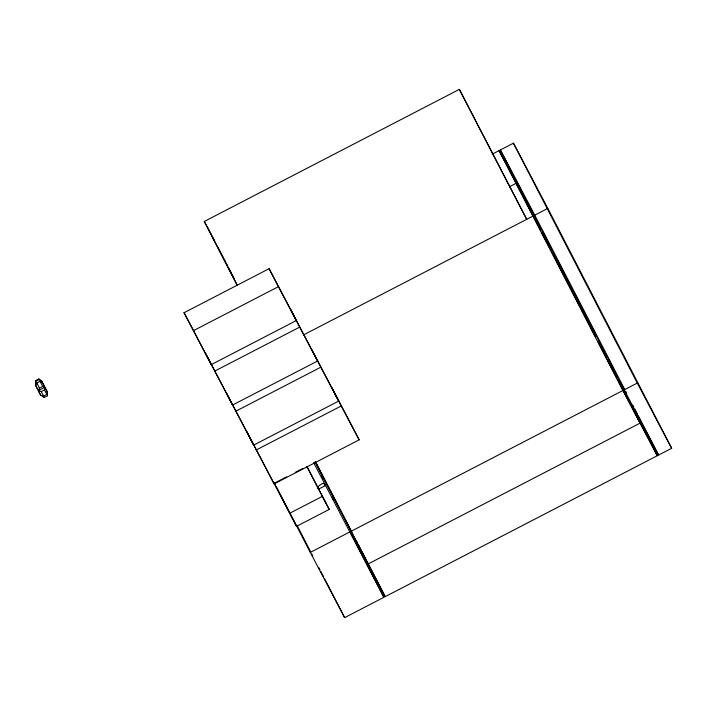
<?xml version="1.0" encoding="UTF-8"?>
<svg xmlns="http://www.w3.org/2000/svg" width="707" height="707" viewBox="0 0 707 707"><rect width="100%" height="100%" fill="white"/><g stroke="black" fill="none" stroke-linecap="round" stroke-linejoin="round"><path stroke-width="1.06" d="M40.308 380.64L41.89 381.462L47.21 391.775L47.528 395.734L44.32 397.396L40.67 395.16L35.659 385.483L35.624 380.578L38.832 378.925L41.89 381.462L44.249 385.978M35.624 380.578L35.659 385.483L36.817 382.955L40.025 381.294L42.199 382.098L38.832 378.925M42.685 386.455L39.486 388.108L38.319 390.644L40.67 395.16L43.631 396.088L46.839 394.426L44.479 389.911L44.859 387.25L42.685 386.455L40.025 381.294M46.839 394.426L47.21 391.775L44.859 387.25L38.319 390.644L41.28 391.572L44.479 389.911M237.119 285.301L204.288 221.459L459.347 89.365L526.715 219.329L459.347 89.365M35.933 381.214L39.141 379.562M184.085 312.715L269.111 268.687L286.989 302.587L296.268 320.58L211.252 364.618L184.085 312.715L211.252 364.618M492.213 154.179L513.45 143.176L547.828 208.388L671.65 448.282L658.571 455.052L624.193 389.849L500.37 149.955L534.748 215.158L624.714 389.451M193.373 330.708L278.399 286.671L296.268 320.58M509.402 186.781L516.251 183.237M214.689 371.131L299.706 327.102L317.584 361.012L232.568 405.04L205.401 353.138L253.689 445.11L338.715 401.072L311.548 349.178M303.462 334.95L533.44 215.838L530.913 211.048M534.748 215.158L547.828 208.388M235.811 411.2L320.837 367.172L338.715 401.072M256.252 449.97L341.278 405.942L359.156 439.842L274.13 483.88L246.964 431.977L274.13 483.88M275.129 482.819L286.671 476.836M295.323 472.356L303.02 468.37M317.62 487.079C317.823 487.035 323.788 480.954 324.513 484.357M318.115 488.042L318.663 489.094L325.202 485.709L323.965 483.305M289.649 513.3L322.348 496.367L329.223 509.411L296.525 526.344L274.166 483.314L296.525 526.344M290.559 514.236L310.276 552.423L637.272 383.07L671.65 448.282M310.276 552.423L344.654 617.635L383.892 597.309L350.036 531.708M314.942 461.91L385.2 596.637L657.263 455.732L622.894 389.15M42.19 395.646L44.32 397.396M204.288 221.459L211.632 235.263M325.202 485.709L324.654 484.657M317.425 486.69L317.973 487.742M318.663 489.094L318.468 488.705M515.748 182.273L499.062 150.626L622.885 390.52L657.263 455.732M516.764 184.191L522.827 195.698M523.834 197.615L526.37 202.414M383.892 597.309L313.634 462.581M226.532 393.207L253.689 445.11M212.127 236.209L214.592 240.928M41.28 391.572L43.631 396.088M35.35 384.847L37.71 389.371M218.039 247.547L225.807 262.483M226.32 263.455L227.327 265.399M228.334 267.352L234.406 279.044M317.77 487.37L318.318 488.413M513.45 143.176L637.272 383.07M625.722 391.413L626.729 393.366M632.792 405.12L633.808 407.073M634.815 409.035L637.343 413.931M638.359 415.884L658.571 455.052M542.039 232.488L544.054 236.403M553.661 255.006L554.668 256.959M567.809 282.42L568.817 284.382M578.423 302.985L579.431 304.938M587.517 320.607L588.533 322.569M516.755 184.218L540.51 230.235M541.527 232.196L551.124 250.799M552.132 252.752L595.594 336.965M598.122 341.861L606.208 357.521M607.225 359.483L616.822 378.086M617.838 380.048L640.074 423.131L368.011 564.027L315.455 462.201M359.156 439.842L331.99 387.949L341.278 405.942M320.837 367.172L290.427 309.109L299.706 327.102M269.111 268.687L278.399 286.671M207.018 226.47L227.99 267.096M228.988 269.031L236.978 284.506M315.455 461.512L351.847 532.009M356.39 540.82L357.406 542.782M358.414 544.744L360.941 549.639M361.957 551.593L385.2 596.637M321.729 476.88L322.745 478.833M332.343 497.436L333.351 499.398M329.223 509.411L306.865 466.381L325.786 502.889M297.143 525.593L310.788 552.034M311.805 553.988L312.812 555.949M318.875 567.694L319.891 569.656M320.898 571.618L323.426 576.514M324.433 578.467L344.654 617.635M274.387 482.908L275.403 484.861M276.41 486.823L278.938 491.719M279.954 493.68L289.552 512.283M36.817 382.955L39.486 388.108M47.528 395.734L46.909 391.139"/></g></svg>
